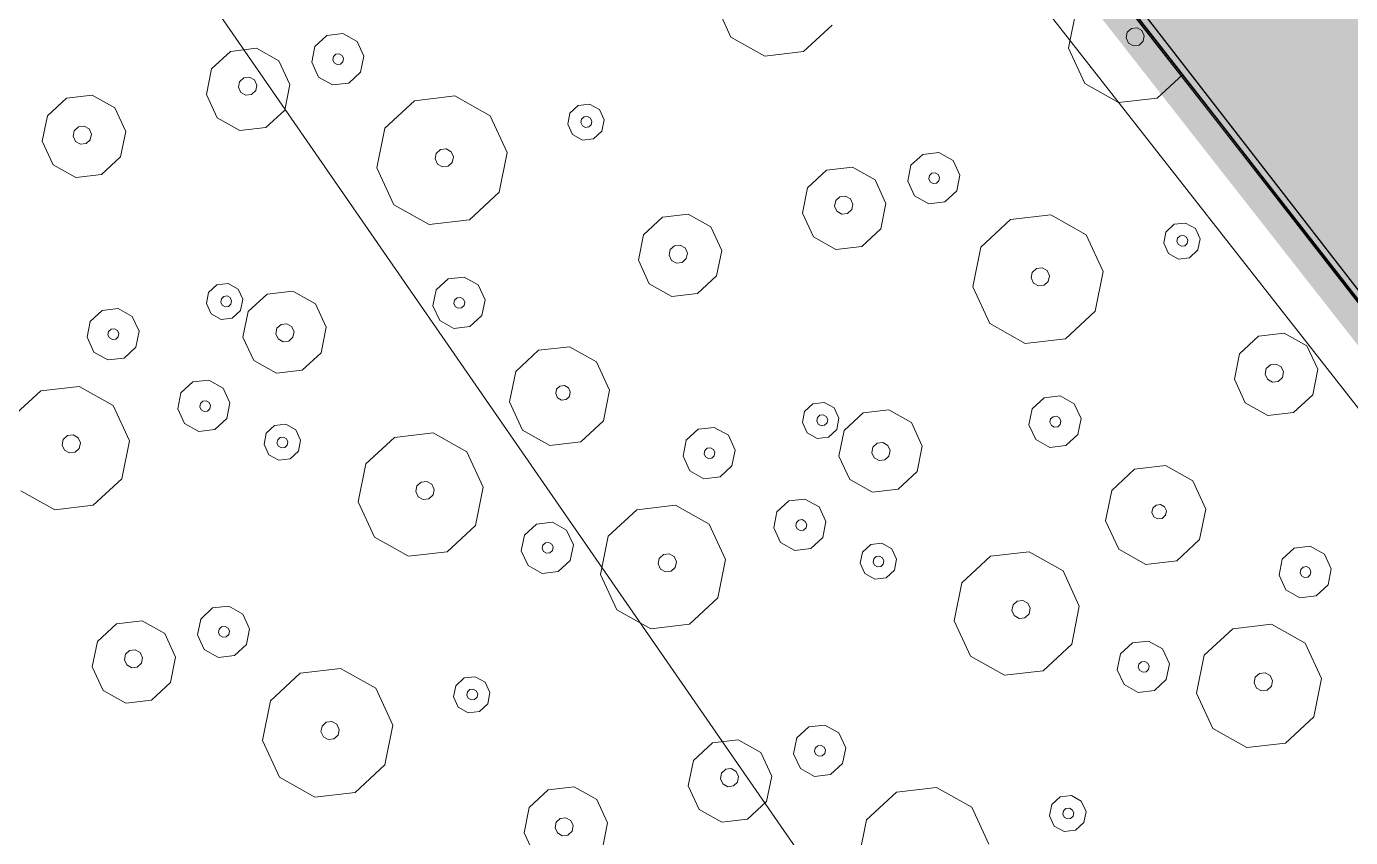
# Model space of a CAD drawing. Header units: metres. Extents: x -2858 to 512, y -1995 to 1252.
# Drawn here: x -567.41 to -563.371, y 413.151 to 415.624 of the extents above; entities that cross this region are included whole.
import ezdxf
from ezdxf.lldxf.tags import DXFTag

# ---------------------------------------------------------------- set-up
doc = ezdxf.new("R2010")
doc.units = ezdxf.units.M
for name, color, linetype in [('Calque commun', 7, 'Continuous'), ('Calque11', 7, 'Continuous'), ('Calque17', 7, 'Continuous')]:
    doc.layers.add(name, color=color, linetype=linetype)
tags = doc.linetypes.add('DASHDOT2', pattern=[0.5, 0.25, -0.125, 0, -0.125]).pattern_tags.tags
tags[10:11] = [DXFTag(74, 4), DXFTag(75, 0), DXFTag(340, '0'), DXFTag(46, 1.0), DXFTag(50, 0.0), DXFTag(44, 0.0), DXFTag(45, 0.0)]
tags[8:9] = [DXFTag(74, 4), DXFTag(75, 0), DXFTag(340, '0'), DXFTag(46, 1.0), DXFTag(50, 0.0), DXFTag(44, 0.0), DXFTag(45, 0.0)]
tags[6:7] = [DXFTag(74, 4), DXFTag(75, 0), DXFTag(340, '0'), DXFTag(46, 1.0), DXFTag(50, 0.0), DXFTag(44, 0.0), DXFTag(45, 0.0)]
tags[4:5] = [DXFTag(74, 4), DXFTag(75, 0), DXFTag(340, '0'), DXFTag(46, 1.0), DXFTag(50, 0.0), DXFTag(44, 0.0), DXFTag(45, 0.0)]
tags = doc.linetypes.add('HIDDENX2', pattern=[0.75, 0.5, -0.25]).pattern_tags.tags
tags[6:7] = [DXFTag(74, 4), DXFTag(75, 0), DXFTag(340, '0'), DXFTag(46, 1.0), DXFTag(50, 0.0), DXFTag(44, 0.0), DXFTag(45, 0.0)]
tags[4:5] = [DXFTag(74, 4), DXFTag(75, 0), DXFTag(340, '0'), DXFTag(46, 1.0), DXFTag(50, 0.0), DXFTag(44, 0.0), DXFTag(45, 0.0)]

# ---------------------------------------------------------------- blocks, each defined once
blk = doc.blocks.new('geometrebondepartleger')
at = {"layer": 'Calque commun', "color": 10, "linetype": 'DASHDOT2', "lineweight": 18, "flags": 128}
blk.add_lwpolyline([(45.2867, 98.0868), (42.9361, 93.8756), (22.4919, 69.3549), (46.896, 54.8213), (60.0219, 76.4824), (130.1549, 64.2531), (145.3143, 148.376), (109.3485, 154.881), (91.263, 130.1164), (87.3779, 124.8321), (86.3313, 123.2789), (83.8109, 118.8118), (74.9183, 102.5858), (72.6157, 98.3586), (63.0649, 85.9136), (45.1583, 97.9611)], close=True, dxfattribs=at)
at = {"layer": 'Calque11', "color": 7, "linetype": 'Continuous', "lineweight": 9}
blk.add_polyline3d([(125.0277, 35.9078, 79), (133.3383, 81.851, 79), (145.3136, 148.3761, 79)], dxfattribs=at)
at = {"layer": 'Calque17', "color": 1, "linetype": 'Continuous', "lineweight": 9}
for points in [[(125.174, 36.6886, 79), (126.5286, 44.1348, 79), (125.0378, 35.9435, 79), (126.4161, 43.4883, 79), (128.681, 56.0642, 79), (129.9759, 63.1341, 79), (132.1933, 75.6042, 79), (133.3383, 81.851, 79), (135.2222, 92.3412, 79), (136.4776, 99.3268, 79), (138.1727, 108.7115, 79), (140.4846, 121.4626, 79), (141.0933, 124.9318, 79)], [(125.3707, 36.6528, 79), (126.7254, 44.0992, 79), (125.2346, 35.9078, 79), (126.6129, 43.4526, 79), (128.8778, 56.0285, 79), (130.1727, 63.0986, 79), (132.3901, 75.5687, 79), (133.5351, 81.8153, 79), (135.4191, 92.3058, 79), (136.6745, 99.2914, 79), (138.3695, 108.676, 79), (140.6815, 121.4274, 79), (141.2903, 124.8972, 79)]]:
    blk.add_polyline3d(points, dxfattribs=at)
blk = doc.blocks.new('pattern')
at = {"layer": 'Calque commun', "color": 54, "linetype": 'Continuous', "lineweight": 9}
for p, q in [((62.1365, 60.7127), (62.2387, 60.773)), ((62.2387, 60.773), (62.3568, 60.7617)), ((62.3568, 60.7617), (62.4457, 60.6832)), ((62.0893, 60.6038), (62.1365, 60.7127)), ((62.4457, 60.6832), (62.4715, 60.5674)), ((62.1151, 60.488), (62.0893, 60.6038)), ((62.2346, 60.5896), (62.2414, 60.6055)), ((62.2383, 60.5727), (62.2346, 60.5896)), ((62.2414, 60.6055), (62.2563, 60.6143)), ((62.2563, 60.6143), (62.2736, 60.6126)), ((62.2736, 60.6126), (62.2865, 60.6012)), ((62.2903, 60.5843), (62.2834, 60.5684)), ((62.2865, 60.6012), (62.2903, 60.5843)), ((62.2513, 60.5612), (62.2383, 60.5727)), ((62.2685, 60.5596), (62.2513, 60.5612)), ((62.2834, 60.5684), (62.2685, 60.5596)), ((62.4715, 60.5674), (62.4243, 60.4585)), ((61.8483, 60.4663), (61.868, 60.5116)), ((61.868, 60.5116), (61.9106, 60.5368)), ((61.9106, 60.5368), (61.9598, 60.5321)), ((61.9598, 60.5321), (61.9969, 60.4993)), ((61.9969, 60.4993), (62.0076, 60.4511)), ((61.8591, 60.418), (61.8483, 60.4663)), ((61.9105, 60.4611), (61.9147, 60.4707)), ((61.9128, 60.451), (61.9105, 60.4611)), ((61.9147, 60.4707), (61.9236, 60.4759)), ((61.9236, 60.4759), (61.9339, 60.475)), ((61.9339, 60.475), (61.9417, 60.4681)), ((61.944, 60.4579), (61.9399, 60.4484)), ((61.9417, 60.4681), (61.944, 60.4579)), ((62.204, 60.4094), (62.1151, 60.488)), ((62.4243, 60.4585), (62.3221, 60.3982)), ((62.9177, 60.4477), (62.9475, 60.4653)), ((62.9475, 60.4653), (62.982, 60.462)), ((62.982, 60.462), (63.0079, 60.4391)), ((61.8962, 60.3853), (61.8591, 60.418)), ((61.9206, 60.4441), (61.9128, 60.451)), ((61.9309, 60.4431), (61.9206, 60.4441)), ((61.9399, 60.4484), (61.9309, 60.4431)), ((62.0076, 60.4511), (61.988, 60.4057)), ((62.9039, 60.416), (62.9177, 60.4477)), ((62.9417, 60.4131), (62.9458, 60.4226)), ((62.9458, 60.4226), (62.9548, 60.4279)), ((62.9548, 60.4279), (62.9651, 60.4269)), ((62.9651, 60.4269), (62.9729, 60.4201)), ((62.9729, 60.4201), (62.9752, 60.4099)), ((63.0079, 60.4391), (63.0154, 60.4053)), ((61.9454, 60.3806), (61.8962, 60.3853)), ((61.988, 60.4057), (61.9454, 60.3806)), ((62.3221, 60.3982), (62.204, 60.4094)), ((62.9115, 60.3822), (62.9039, 60.416)), ((62.9374, 60.3593), (62.9115, 60.3822)), ((62.944, 60.403), (62.9417, 60.4131)), ((62.9518, 60.3961), (62.944, 60.403)), ((62.9621, 60.3951), (62.9518, 60.3961)), ((62.971, 60.4004), (62.9621, 60.3951)), ((62.9752, 60.4099), (62.971, 60.4004)), ((63.0154, 60.4053), (63.0017, 60.3736)), ((62.3927, 60.2913), (62.4123, 60.3367)), ((62.4123, 60.3367), (62.4549, 60.3618)), ((62.4549, 60.3618), (62.5041, 60.3571)), ((62.5041, 60.3571), (62.5412, 60.3244)), ((62.9719, 60.356), (62.9374, 60.3593)), ((63.0017, 60.3736), (62.9719, 60.356)), ((62.4549, 60.2862), (62.459, 60.2957)), ((62.459, 60.2957), (62.4679, 60.301)), ((62.4679, 60.301), (62.4783, 60.3)), ((62.4783, 60.3), (62.486, 60.2931)), ((62.5412, 60.3244), (62.5519, 60.2761)), ((62.4034, 60.243), (62.3927, 60.2913)), ((62.4571, 60.276), (62.4549, 60.2862)), ((62.4649, 60.2692), (62.4571, 60.276)), ((62.4752, 60.2682), (62.4649, 60.2692)), ((62.4842, 60.2735), (62.4752, 60.2682)), ((62.4883, 60.283), (62.4842, 60.2735)), ((62.486, 60.2931), (62.4883, 60.283)), ((62.5519, 60.2761), (62.5323, 60.2308)), ((63.1402, 60.18), (63.1894, 60.2934)), ((62.4405, 60.2103), (62.4034, 60.243)), ((62.5323, 60.2308), (62.4897, 60.2056)), ((62.4897, 60.2056), (62.4405, 60.2103)), ((63.1671, 60.0593), (63.1402, 60.18)), ((61.9874, 60.1047), (62.0691, 60.1529)), ((62.0691, 60.1529), (62.1636, 60.1439)), ((62.1636, 60.1439), (62.2348, 60.0811)), ((61.4418, 60.075), (61.5099, 60.1153)), ((61.5099, 60.1153), (61.5886, 60.1078)), ((61.5886, 60.1078), (61.6479, 60.0554)), ((61.9496, 60.0176), (61.9874, 60.1047)), ((61.4103, 60.0025), (61.4418, 60.075)), ((61.6479, 60.0554), (61.6651, 59.9782)), ((62.2348, 60.0811), (62.2554, 59.9884)), ((62.4649, 60.0147), (62.5671, 60.0751)), ((62.5671, 60.0751), (62.6852, 60.0638)), ((62.6852, 60.0638), (62.7742, 59.9853)), ((63.2598, 59.9775), (63.1671, 60.0593)), ((61.9703, 59.9249), (61.9496, 60.0176)), ((62.0659, 60.0062), (62.0714, 60.0189)), ((62.0714, 60.0189), (62.0833, 60.0259)), ((62.0833, 60.0259), (62.0971, 60.0246)), ((62.0971, 60.0246), (62.1074, 60.0155)), ((62.1074, 60.0155), (62.1105, 60.002)), ((62.4177, 59.9059), (62.4649, 60.0147)), ((63.4893, 60.0286), (63.3828, 59.9658)), ((61.4275, 59.9252), (61.4103, 60.0025)), ((61.5107, 59.9866), (61.5176, 60.0025)), ((61.5145, 59.9697), (61.5107, 59.9866)), ((61.5176, 60.0025), (61.5325, 60.0113)), ((61.5325, 60.0113), (61.5497, 60.0096)), ((61.5497, 60.0096), (61.5627, 59.9982)), ((61.5665, 59.9813), (61.5596, 59.9654)), ((61.5627, 59.9982), (61.5665, 59.9813)), ((61.6651, 59.9782), (61.6337, 59.9056)), ((62.0689, 59.9927), (62.0659, 60.0062)), ((62.0792, 59.9835), (62.0689, 59.9927)), ((62.093, 59.9822), (62.0792, 59.9835)), ((62.1049, 59.9893), (62.093, 59.9822)), ((62.1105, 60.002), (62.1049, 59.9893)), ((62.2554, 59.9884), (62.2177, 59.9013)), ((62.7742, 59.9853), (62.8, 59.8694)), ((63.3828, 59.9658), (63.2598, 59.9775)), ((61.5274, 59.9583), (61.5145, 59.9697)), ((61.5447, 59.9566), (61.5274, 59.9583)), ((61.5596, 59.9654), (61.5447, 59.9566)), ((61.4868, 59.8729), (61.4275, 59.9252)), ((61.6337, 59.9056), (61.5655, 59.8654)), ((62.0414, 59.8621), (61.9703, 59.9249)), ((62.2177, 59.9013), (62.1359, 59.8531)), ((62.4435, 59.79), (62.4177, 59.9059)), ((62.563, 59.8917), (62.5699, 59.9075)), ((62.5668, 59.8748), (62.563, 59.8917)), ((62.5699, 59.9075), (62.5848, 59.9163)), ((62.5848, 59.9163), (62.602, 59.9147)), ((62.602, 59.9147), (62.615, 59.9032)), ((62.615, 59.9032), (62.6188, 59.8863)), ((61.5655, 59.8654), (61.4868, 59.8729)), ((62.1359, 59.8531), (62.0414, 59.8621)), ((62.5797, 59.8633), (62.5668, 59.8748)), ((62.597, 59.8617), (62.5797, 59.8633)), ((62.6119, 59.8705), (62.597, 59.8617)), ((62.6188, 59.8863), (62.6119, 59.8705)), ((62.8, 59.8694), (62.7528, 59.7606)), ((62.5325, 59.7115), (62.4435, 59.79)), ((63.2421, 59.7265), (63.2618, 59.7718)), ((63.2618, 59.7718), (63.3044, 59.797)), ((63.3044, 59.797), (63.3536, 59.7923)), ((63.3536, 59.7923), (63.3907, 59.7595)), ((62.7528, 59.7606), (62.6506, 59.7002)), ((63.3043, 59.7213), (63.3085, 59.7309)), ((63.3085, 59.7309), (63.3174, 59.7361)), ((63.3174, 59.7361), (63.3277, 59.7351)), ((63.3277, 59.7351), (63.3355, 59.7283)), ((63.3907, 59.7595), (63.4014, 59.7113)), ((62.6506, 59.7002), (62.5325, 59.7115)), ((63.2529, 59.6782), (63.2421, 59.7265)), ((63.3066, 59.7112), (63.3043, 59.7213)), ((63.3144, 59.7043), (63.3066, 59.7112)), ((63.3247, 59.7033), (63.3144, 59.7043)), ((63.3336, 59.7086), (63.3247, 59.7033)), ((63.3378, 59.7181), (63.3336, 59.7086)), ((63.3355, 59.7283), (63.3378, 59.7181)), ((63.4014, 59.7113), (63.3817, 59.6659)), ((63.4769, 59.6614), (63.545, 59.7017)), ((63.545, 59.7017), (63.6237, 59.6942)), ((63.6237, 59.6942), (63.683, 59.6418)), ((62.0353, 59.6374), (62.0779, 59.6625)), ((62.0779, 59.6625), (62.1271, 59.6578)), ((62.1271, 59.6578), (62.1641, 59.6251)), ((63.2899, 59.6455), (63.2529, 59.6782)), ((63.3817, 59.6659), (63.3392, 59.6408)), ((63.4454, 59.5889), (63.4769, 59.6614)), ((62.0156, 59.592), (62.0353, 59.6374)), ((62.1641, 59.6251), (62.1749, 59.5768)), ((63.3392, 59.6408), (63.2899, 59.6455)), ((63.683, 59.6418), (63.7002, 59.5646)), ((62.0264, 59.5437), (62.0156, 59.592)), ((62.0778, 59.5869), (62.0819, 59.5964)), ((62.0801, 59.5767), (62.0778, 59.5869)), ((62.0878, 59.5699), (62.0801, 59.5767)), ((62.0819, 59.5964), (62.0909, 59.6017)), ((62.0982, 59.5689), (62.0878, 59.5699)), ((62.0909, 59.6017), (62.1012, 59.6007)), ((62.1071, 59.5742), (62.0982, 59.5689)), ((62.1012, 59.6007), (62.109, 59.5938)), ((62.1112, 59.5837), (62.1071, 59.5742)), ((62.109, 59.5938), (62.1112, 59.5837)), ((62.1749, 59.5768), (62.1552, 59.5315)), ((63.4626, 59.5117), (63.4454, 59.5889)), ((63.5384, 59.5715), (63.5453, 59.5874)), ((63.5421, 59.5546), (63.5384, 59.5715)), ((63.5453, 59.5874), (63.5602, 59.5962)), ((63.5602, 59.5962), (63.5774, 59.5945)), ((63.5774, 59.5945), (63.5904, 59.5831)), ((63.5904, 59.5831), (63.5941, 59.5662)), ((61.3708, 59.5108), (61.3845, 59.5425)), ((61.3845, 59.5425), (61.4143, 59.5601)), ((61.4143, 59.5601), (61.4488, 59.5568)), ((61.4488, 59.5568), (61.4747, 59.5339)), ((61.4747, 59.5339), (61.4823, 59.5001)), ((62.0634, 59.511), (62.0264, 59.5437)), ((62.1552, 59.5315), (62.1126, 59.5063)), ((63.5551, 59.5432), (63.5421, 59.5546)), ((63.5723, 59.5415), (63.5551, 59.5432)), ((63.5872, 59.5503), (63.5723, 59.5415)), ((63.5941, 59.5662), (63.5872, 59.5503)), ((63.7002, 59.5646), (63.6688, 59.492)), ((61.3783, 59.477), (61.3708, 59.5108)), ((61.4085, 59.5079), (61.4127, 59.5174)), ((61.4108, 59.4978), (61.4085, 59.5079)), ((61.4186, 59.4909), (61.4108, 59.4978)), ((61.4127, 59.5174), (61.4216, 59.5227)), ((61.4289, 59.4899), (61.4186, 59.4909)), ((61.4216, 59.5227), (61.4319, 59.5217)), ((61.4379, 59.4952), (61.4289, 59.4899)), ((61.4319, 59.5217), (61.4397, 59.5149)), ((61.442, 59.5047), (61.4379, 59.4952)), ((61.4397, 59.5149), (61.442, 59.5047)), ((61.4823, 59.5001), (61.4685, 59.4684)), ((62.1126, 59.5063), (62.0634, 59.511)), ((62.7158, 59.472), (62.7296, 59.5038)), ((62.7296, 59.5038), (62.7594, 59.5214)), ((62.7594, 59.5214), (62.7938, 59.5181)), ((62.7938, 59.5181), (62.8198, 59.4952)), ((62.8198, 59.4952), (62.8273, 59.4614)), ((63.5219, 59.4593), (63.4626, 59.5117)), ((63.6688, 59.492), (63.6006, 59.4518)), ((61.4042, 59.4541), (61.3783, 59.477)), ((61.4387, 59.4508), (61.4042, 59.4541)), ((61.4685, 59.4684), (61.4387, 59.4508)), ((61.6562, 59.3882), (61.7627, 59.451)), ((61.7627, 59.451), (61.8857, 59.4393)), ((62.7233, 59.4383), (62.7158, 59.472)), ((62.7553, 59.4693), (62.7594, 59.4788)), ((62.7575, 59.4592), (62.7553, 59.4693)), ((62.7653, 59.4523), (62.7575, 59.4592)), ((62.7594, 59.4788), (62.7683, 59.4841)), ((62.7756, 59.4513), (62.7653, 59.4523)), ((62.7683, 59.4841), (62.7787, 59.4831)), ((62.7846, 59.4566), (62.7756, 59.4513)), ((62.7787, 59.4831), (62.7865, 59.4762)), ((62.7887, 59.4661), (62.7846, 59.4566)), ((62.7865, 59.4762), (62.7887, 59.4661)), ((62.8273, 59.4614), (62.8135, 59.4297)), ((63.6006, 59.4518), (63.5219, 59.4593)), ((61.8857, 59.4393), (61.9784, 59.3575)), ((62.7493, 59.4154), (62.7233, 59.4383)), ((62.7837, 59.4121), (62.7493, 59.4154)), ((62.8135, 59.4297), (62.7837, 59.4121)), ((63.9174, 59.3839), (63.9856, 59.4241)), ((61.6071, 59.2748), (61.6562, 59.3882)), ((62.4209, 59.3327), (62.489, 59.373)), ((62.489, 59.373), (62.5677, 59.3655)), ((63.886, 59.3113), (63.9174, 59.3839)), ((61.9784, 59.3575), (62.0053, 59.2368)), ((62.3894, 59.2602), (62.4209, 59.3327)), ((62.5677, 59.3655), (62.627, 59.3131)), ((62.627, 59.3131), (62.6442, 59.2359)), ((62.7886, 59.2671), (62.8312, 59.2922)), ((62.8312, 59.2922), (62.8804, 59.2876)), ((62.8804, 59.2876), (62.9174, 59.2548)), ((63.9032, 59.2341), (63.886, 59.3113)), ((63.9864, 59.2955), (63.9933, 59.3113)), ((63.9902, 59.2786), (63.9864, 59.2955)), ((63.9933, 59.3113), (64.0082, 59.3201)), ((64.0082, 59.3201), (64.0254, 59.3185)), ((64.0254, 59.3185), (64.0384, 59.307)), ((64.0421, 59.2901), (64.0352, 59.2743)), ((64.0384, 59.307), (64.0421, 59.2901)), ((64.1408, 59.287), (64.1093, 59.2144)), ((61.6339, 59.1541), (61.6071, 59.2748)), ((61.7683, 59.259), (61.7752, 59.2749)), ((61.772, 59.2421), (61.7683, 59.259)), ((61.7752, 59.2749), (61.7901, 59.2837)), ((61.7901, 59.2837), (61.8073, 59.2821)), ((61.8073, 59.2821), (61.8203, 59.2706)), ((61.824, 59.2537), (61.8171, 59.2379)), ((61.8203, 59.2706), (61.824, 59.2537)), ((62.4066, 59.1829), (62.3894, 59.2602)), ((62.4896, 59.2525), (62.4965, 59.2684)), ((62.4934, 59.2356), (62.4896, 59.2525)), ((62.4965, 59.2684), (62.5114, 59.2772)), ((62.5114, 59.2772), (62.5286, 59.2755)), ((62.5286, 59.2755), (62.5416, 59.2641)), ((62.5454, 59.2472), (62.5385, 59.2313)), ((62.5416, 59.2641), (62.5454, 59.2472)), ((62.7689, 59.2217), (62.7886, 59.2671)), ((62.9174, 59.2548), (62.9282, 59.2066)), ((64.0031, 59.2671), (63.9902, 59.2786)), ((64.0203, 59.2655), (64.0031, 59.2671)), ((64.0352, 59.2743), (64.0203, 59.2655)), ((61.785, 59.2307), (61.772, 59.2421)), ((61.8022, 59.2291), (61.785, 59.2307)), ((61.8171, 59.2379), (61.8022, 59.2291)), ((62.0053, 59.2368), (61.9561, 59.1234)), ((62.5064, 59.2241), (62.4934, 59.2356)), ((62.5236, 59.2225), (62.5064, 59.2241)), ((62.5385, 59.2313), (62.5236, 59.2225)), ((62.6442, 59.2359), (62.6128, 59.1633)), ((62.7797, 59.1735), (62.7689, 59.2217)), ((62.8298, 59.2196), (62.834, 59.2291)), ((62.8321, 59.2094), (62.8298, 59.2196)), ((62.8399, 59.2025), (62.8321, 59.2094)), ((62.834, 59.2291), (62.8429, 59.2344)), ((62.8429, 59.2344), (62.8532, 59.2334)), ((62.8591, 59.2068), (62.8502, 59.2016)), ((62.8532, 59.2334), (62.861, 59.2265)), ((62.8633, 59.2164), (62.8591, 59.2068)), ((62.861, 59.2265), (62.8633, 59.2164)), ((62.9282, 59.2066), (62.9085, 59.1612)), ((63.9625, 59.1817), (63.9032, 59.2341)), ((64.1093, 59.2144), (64.0412, 59.1742)), ((61.0466, 59.1687), (61.1521, 59.1586)), ((62.4659, 59.1306), (62.4066, 59.1829)), ((62.8167, 59.1408), (62.7797, 59.1735)), ((62.8502, 59.2016), (62.8399, 59.2025)), ((63.079, 59.1163), (63.1812, 59.1766)), ((63.1812, 59.1766), (63.2993, 59.1654)), ((63.2993, 59.1654), (63.3882, 59.0869)), ((64.0412, 59.1742), (63.9625, 59.1817)), ((61.1521, 59.1586), (61.241, 59.0801)), ((61.7266, 59.0723), (61.6339, 59.1541)), ((62.5446, 59.1231), (62.4659, 59.1306)), ((62.6128, 59.1633), (62.5446, 59.1231)), ((62.866, 59.1361), (62.8167, 59.1408)), ((62.9085, 59.1612), (62.866, 59.1361)), ((61.9561, 59.1234), (61.8496, 59.0606)), ((62.5134, 59.0545), (62.5272, 59.0863)), ((62.5272, 59.0863), (62.557, 59.1039)), ((62.557, 59.1039), (62.5914, 59.1006)), ((62.5914, 59.1006), (62.6174, 59.0777)), ((63.0318, 59.0074), (63.079, 59.1163)), ((63.3882, 59.0869), (63.414, 58.971)), ((61.241, 59.0801), (61.2668, 58.9642)), ((61.8496, 59.0606), (61.7266, 59.0723)), ((62.5209, 59.0207), (62.5134, 59.0545)), ((62.5491, 59.0541), (62.5532, 59.0637)), ((62.5513, 59.044), (62.5491, 59.0541)), ((62.5591, 59.0371), (62.5513, 59.044)), ((62.5532, 59.0637), (62.5621, 59.0689)), ((62.5621, 59.0689), (62.5725, 59.068)), ((62.5725, 59.068), (62.5803, 59.0611)), ((62.5825, 59.051), (62.5784, 59.0414)), ((62.5803, 59.0611), (62.5825, 59.051)), ((62.6249, 59.0439), (62.6111, 59.0121)), ((62.6174, 59.0777), (62.6249, 59.0439)), ((61.0367, 59.0023), (61.0516, 59.0111)), ((61.0516, 59.0111), (61.0688, 59.0095)), ((61.0688, 59.0095), (61.0818, 58.998)), ((62.5469, 58.9978), (62.5209, 59.0207)), ((62.5694, 59.0362), (62.5591, 59.0371)), ((62.5784, 59.0414), (62.5694, 59.0362)), ((62.6111, 59.0121), (62.5813, 58.9945)), ((63.0576, 58.8916), (63.0318, 59.0074)), ((63.177, 58.9932), (63.1839, 59.0091)), ((63.1839, 59.0091), (63.1988, 59.0179)), ((63.1988, 59.0179), (63.2161, 59.0163)), ((63.2161, 59.0163), (63.229, 59.0048)), ((63.229, 59.0048), (63.2328, 58.9879)), ((61.0298, 58.9865), (61.0367, 59.0023)), ((61.0336, 58.9696), (61.0298, 58.9865)), ((61.0466, 58.9581), (61.0336, 58.9696)), ((61.0787, 58.9653), (61.0638, 58.9565)), ((61.0856, 58.9811), (61.0787, 58.9653)), ((61.0818, 58.998), (61.0856, 58.9811)), ((61.2668, 58.9642), (61.2196, 58.8554)), ((62.5813, 58.9945), (62.5469, 58.9978)), ((63.1808, 58.9763), (63.177, 58.9932)), ((63.1938, 58.9649), (63.1808, 58.9763)), ((63.211, 58.9632), (63.1938, 58.9649)), ((63.2259, 58.972), (63.211, 58.9632)), ((63.2328, 58.9879), (63.2259, 58.972)), ((63.414, 58.971), (63.3668, 58.8622)), ((61.0638, 58.9565), (61.0466, 58.9581)), ((62.8105, 58.9153), (62.8531, 58.9404)), ((62.8531, 58.9404), (62.9023, 58.9357)), ((62.9023, 58.9357), (62.9394, 58.903)), ((61.7286, 58.8666), (61.7712, 58.8918)), ((61.7712, 58.8918), (61.8204, 58.8871)), ((61.8204, 58.8871), (61.8575, 58.8543)), ((62.7908, 58.8699), (62.8105, 58.9153)), ((62.9394, 58.903), (62.9501, 58.8547)), ((63.1465, 58.8131), (63.0576, 58.8916)), ((61.2196, 58.8554), (61.1174, 58.7951)), ((61.709, 58.8213), (61.7286, 58.8666)), ((61.8575, 58.8543), (61.8682, 58.8061)), ((62.8016, 58.8216), (62.7908, 58.8699)), ((62.853, 58.8648), (62.8572, 58.8743)), ((62.8553, 58.8546), (62.853, 58.8648)), ((62.8631, 58.8478), (62.8553, 58.8546)), ((62.8572, 58.8743), (62.8661, 58.8796)), ((62.8734, 58.8468), (62.8631, 58.8478)), ((62.8661, 58.8796), (62.8764, 58.8786)), ((62.8824, 58.8521), (62.8734, 58.8468)), ((62.8764, 58.8786), (62.8842, 58.8717)), ((62.8865, 58.8616), (62.8824, 58.8521)), ((62.8842, 58.8717), (62.8865, 58.8616)), ((62.9501, 58.8547), (62.9305, 58.8094)), ((63.3668, 58.8622), (63.2646, 58.8018)), ((63.8464, 58.8196), (63.8602, 58.8514)), ((63.8602, 58.8514), (63.89, 58.869)), ((63.89, 58.869), (63.9245, 58.8657)), ((63.9245, 58.8657), (63.9504, 58.8428)), ((63.9504, 58.8428), (63.9579, 58.809)), ((61.7197, 58.773), (61.709, 58.8213)), ((61.7712, 58.8161), (61.7753, 58.8257)), ((61.7734, 58.806), (61.7712, 58.8161)), ((61.7812, 58.7991), (61.7734, 58.806)), ((61.7753, 58.8257), (61.7842, 58.8309)), ((61.7842, 58.8309), (61.7946, 58.8299)), ((61.8005, 58.8034), (61.7915, 58.7981)), ((61.7946, 58.8299), (61.8023, 58.8231)), ((61.8046, 58.8129), (61.8005, 58.8034)), ((61.8023, 58.8231), (61.8046, 58.8129)), ((61.8682, 58.8061), (61.8486, 58.7607)), ((62.8387, 58.7889), (62.8016, 58.8216)), ((62.9305, 58.8094), (62.8879, 58.7842)), ((63.2646, 58.8018), (63.1465, 58.8131)), ((63.854, 58.7858), (63.8464, 58.8196)), ((63.8842, 58.8168), (63.8883, 58.8263)), ((63.8865, 58.8066), (63.8842, 58.8168)), ((63.8943, 58.7998), (63.8865, 58.8066)), ((63.8883, 58.8263), (63.8973, 58.8316)), ((63.8973, 58.8316), (63.9076, 58.8306)), ((63.9135, 58.804), (63.9046, 58.7988)), ((63.9076, 58.8306), (63.9154, 58.8237)), ((63.9177, 58.8136), (63.9135, 58.804)), ((63.9154, 58.8237), (63.9177, 58.8136)), ((63.9579, 58.809), (63.9442, 58.7772)), ((61.7568, 58.7403), (61.7197, 58.773)), ((61.7915, 58.7981), (61.7812, 58.7991)), ((61.8486, 58.7607), (61.806, 58.7356)), ((61.9437, 58.7563), (62.0118, 58.7965)), ((62.0118, 58.7965), (62.0906, 58.789)), ((62.0906, 58.789), (62.1499, 58.7366)), ((62.8879, 58.7842), (62.8387, 58.7889)), ((63.3548, 58.7403), (63.3974, 58.7654)), ((63.3974, 58.7654), (63.4466, 58.7607)), ((63.4466, 58.7607), (63.4837, 58.728)), ((63.8799, 58.7629), (63.854, 58.7858)), ((63.9144, 58.7596), (63.8799, 58.7629)), ((63.9046, 58.7988), (63.8943, 58.7998)), ((63.9442, 58.7772), (63.9144, 58.7596)), ((61.806, 58.7356), (61.7568, 58.7403)), ((61.9122, 58.6837), (61.9437, 58.7563)), ((62.1499, 58.7366), (62.1671, 58.6594)), ((63.3352, 58.6949), (63.3548, 58.7403)), ((63.4837, 58.728), (63.4944, 58.6798)), ((64.1319, 58.697), (64.2383, 58.7599)), ((64.2383, 58.7599), (64.3614, 58.7481)), ((64.3614, 58.7481), (64.4541, 58.6663)), ((61.9294, 58.6065), (61.9122, 58.6837)), ((62.0052, 58.6663), (62.0121, 58.6822)), ((62.0121, 58.6822), (62.027, 58.691)), ((62.027, 58.691), (62.0442, 58.6893)), ((62.0442, 58.6893), (62.0572, 58.6779)), ((63.3459, 58.6467), (63.3352, 58.6949)), ((63.3974, 58.6898), (63.4015, 58.6993)), ((63.3996, 58.6797), (63.3974, 58.6898)), ((63.4074, 58.6728), (63.3996, 58.6797)), ((63.4015, 58.6993), (63.4104, 58.7046)), ((63.4104, 58.7046), (63.4208, 58.7036)), ((63.4208, 58.7036), (63.4285, 58.6968)), ((63.4308, 58.6866), (63.4267, 58.6771)), ((63.4285, 58.6968), (63.4308, 58.6866)), ((63.4944, 58.6798), (63.4748, 58.6344)), ((64.0827, 58.5836), (64.1319, 58.697)), ((62.009, 58.6494), (62.0052, 58.6663)), ((62.0219, 58.638), (62.009, 58.6494)), ((62.0541, 58.6451), (62.0392, 58.6363)), ((62.061, 58.661), (62.0541, 58.6451)), ((62.0572, 58.6779), (62.061, 58.661)), ((62.1671, 58.6594), (62.1356, 58.5868)), ((63.383, 58.6139), (63.3459, 58.6467)), ((63.4177, 58.6718), (63.4074, 58.6728)), ((63.4267, 58.6771), (63.4177, 58.6718)), ((64.4541, 58.6663), (64.4809, 58.5457)), ((61.9887, 58.5541), (61.9294, 58.6065)), ((62.0392, 58.6363), (62.0219, 58.638)), ((63.4322, 58.6093), (63.383, 58.6139)), ((63.4748, 58.6344), (63.4322, 58.6093)), ((62.1356, 58.5868), (62.0675, 58.5466)), ((64.1096, 58.463), (64.0827, 58.5836)), ((64.2439, 58.5679), (64.2508, 58.5838)), ((64.2477, 58.551), (64.2439, 58.5679)), ((64.2508, 58.5838), (64.2657, 58.5926)), ((64.2657, 58.5926), (64.283, 58.5909)), ((64.283, 58.5909), (64.2959, 58.5795)), ((64.2997, 58.5626), (64.2928, 58.5467)), ((64.2959, 58.5795), (64.2997, 58.5626)), ((62.0675, 58.5466), (61.9887, 58.5541)), ((62.3843, 58.4787), (62.4524, 58.5189)), ((62.4524, 58.5189), (62.5311, 58.5114)), ((62.9299, 58.5083), (63.0116, 58.5566)), ((63.0116, 58.5566), (63.1061, 58.5476)), ((63.1061, 58.5476), (63.1773, 58.4847)), ((64.2607, 58.5395), (64.2477, 58.551)), ((64.2779, 58.5379), (64.2607, 58.5395)), ((64.2928, 58.5467), (64.2779, 58.5379)), ((64.4809, 58.5457), (64.4318, 58.4323)), ((62.3528, 58.4061), (62.3843, 58.4787)), ((62.5311, 58.5114), (62.5904, 58.459)), ((62.8921, 58.4212), (62.9299, 58.5083)), ((63.1773, 58.4847), (63.1979, 58.3921)), ((63.4074, 58.4184), (63.5096, 58.4787)), ((63.5096, 58.4787), (63.6277, 58.4674)), ((62.5904, 58.459), (62.6076, 58.3818)), ((63.6277, 58.4674), (63.7167, 58.3889)), ((64.2023, 58.3811), (64.1096, 58.463)), ((62.37, 58.3289), (62.3528, 58.4061)), ((62.4532, 58.3903), (62.4601, 58.4061)), ((62.4601, 58.4061), (62.475, 58.4149)), ((62.475, 58.4149), (62.4922, 58.4133)), ((62.4922, 58.4133), (62.5052, 58.4018)), ((62.5052, 58.4018), (62.509, 58.3849)), ((62.9128, 58.3286), (62.8921, 58.4212)), ((63.0084, 58.4098), (63.0139, 58.4225)), ((63.0114, 58.3963), (63.0084, 58.4098)), ((63.0139, 58.4225), (63.0258, 58.4296)), ((63.0258, 58.4296), (63.0396, 58.4283)), ((63.0396, 58.4283), (63.0499, 58.4191)), ((63.053, 58.4056), (63.0474, 58.3929)), ((63.0499, 58.4191), (63.053, 58.4056)), ((63.3602, 58.3095), (63.4074, 58.4184)), ((64.4318, 58.4323), (64.3253, 58.3694)), ((62.457, 58.3734), (62.4532, 58.3903)), ((62.4699, 58.3619), (62.457, 58.3734)), ((62.4872, 58.3603), (62.4699, 58.3619)), ((62.5021, 58.3691), (62.4872, 58.3603)), ((62.509, 58.3849), (62.5021, 58.3691)), ((62.6076, 58.3818), (62.5762, 58.3092)), ((63.0217, 58.3872), (63.0114, 58.3963)), ((63.0355, 58.3859), (63.0217, 58.3872)), ((63.0474, 58.3929), (63.0355, 58.3859)), ((63.1979, 58.3921), (63.1602, 58.305)), ((63.7167, 58.3889), (63.7425, 58.2731)), ((64.3253, 58.3694), (64.2023, 58.3811)), ((62.4293, 58.2765), (62.37, 58.3289)), ((62.9839, 58.2657), (62.9128, 58.3286)), ((63.5124, 58.3112), (63.5273, 58.32)), ((63.5273, 58.32), (63.5445, 58.3183)), ((63.5445, 58.3183), (63.5575, 58.3069)), ((62.508, 58.269), (62.4293, 58.2765)), ((62.5762, 58.3092), (62.508, 58.269)), ((63.1602, 58.305), (63.0784, 58.2567)), ((63.386, 58.1937), (63.3602, 58.3095)), ((63.5055, 58.2953), (63.5124, 58.3112)), ((63.5093, 58.2784), (63.5055, 58.2953)), ((63.5222, 58.267), (63.5093, 58.2784)), ((63.5613, 58.29), (63.5544, 58.2741)), ((63.5575, 58.3069), (63.5613, 58.29)), ((61.648, 58.2715), (61.7661, 58.2602)), ((61.7661, 58.2602), (61.8551, 58.1817)), ((63.0784, 58.2567), (62.9839, 58.2657)), ((63.5395, 58.2653), (63.5222, 58.267)), ((63.5544, 58.2741), (63.5395, 58.2653)), ((63.7425, 58.2731), (63.6953, 58.1642)), ((64.2043, 58.1755), (64.2469, 58.2006)), ((64.2469, 58.2006), (64.2961, 58.1959)), ((64.2961, 58.1959), (64.3332, 58.1632)), ((61.8551, 58.1817), (61.8809, 58.0658)), ((63.475, 58.1151), (63.386, 58.1937)), ((63.6953, 58.1642), (63.5931, 58.1039)), ((64.1846, 58.1301), (64.2043, 58.1755)), ((64.3332, 58.1632), (64.3439, 58.1149)), ((63.5931, 58.1039), (63.475, 58.1151)), ((64.1954, 58.0818), (64.1846, 58.1301)), ((64.2468, 58.125), (64.251, 58.1345)), ((64.2491, 58.1148), (64.2468, 58.125)), ((64.2569, 58.108), (64.2491, 58.1148)), ((64.251, 58.1345), (64.2599, 58.1398)), ((64.2599, 58.1398), (64.2702, 58.1388)), ((64.2702, 58.1388), (64.278, 58.1319)), ((64.2803, 58.1218), (64.2761, 58.1123)), ((64.278, 58.1319), (64.2803, 58.1218)), ((64.3439, 58.1149), (64.3242, 58.0696)), ((64.2324, 58.0491), (64.1954, 58.0818)), ((64.2672, 58.107), (64.2569, 58.108)), ((64.2761, 58.1123), (64.2672, 58.107)), ((64.4194, 58.0651), (64.4875, 58.1053)), ((64.4875, 58.1053), (64.5662, 58.0978)), ((64.5662, 58.0978), (64.6255, 58.0454)), ((61.8809, 58.0658), (61.8337, 57.957)), ((62.9581, 57.9956), (62.9778, 58.041)), ((62.9778, 58.041), (63.0203, 58.0661)), ((63.0203, 58.0661), (63.0696, 58.0615)), ((63.0696, 58.0615), (63.1066, 58.0287)), ((64.2817, 58.0444), (64.2324, 58.0491)), ((64.3242, 58.0696), (64.2817, 58.0444)), ((64.3879, 57.9925), (64.4194, 58.0651)), ((64.6255, 58.0454), (64.6427, 57.9682)), ((62.9689, 57.9474), (62.9581, 57.9956)), ((63.0203, 57.9905), (63.0244, 58)), ((63.0244, 58), (63.0334, 58.0053)), ((63.0334, 58.0053), (63.0437, 58.0043)), ((63.0437, 58.0043), (63.0515, 57.9975)), ((63.0515, 57.9975), (63.0537, 57.9873)), ((63.1066, 58.0287), (63.1174, 57.9805)), ((64.4878, 57.991), (64.5027, 57.9998)), ((64.5027, 57.9998), (64.5199, 57.9982)), ((64.5199, 57.9982), (64.5329, 57.9867)), ((62.327, 57.9462), (62.3568, 57.9638)), ((62.3568, 57.9638), (62.3913, 57.9605)), ((62.3913, 57.9605), (62.4172, 57.9376)), ((63.0226, 57.9804), (63.0203, 57.9905)), ((63.0303, 57.9735), (63.0226, 57.9804)), ((63.0407, 57.9725), (63.0303, 57.9735)), ((63.0496, 57.9778), (63.0407, 57.9725)), ((63.0537, 57.9873), (63.0496, 57.9778)), ((63.1174, 57.9805), (63.0977, 57.9351)), ((64.4051, 57.9153), (64.3879, 57.9925)), ((64.4809, 57.9751), (64.4878, 57.991)), ((64.4846, 57.9583), (64.4809, 57.9751)), ((64.4976, 57.9468), (64.4846, 57.9583)), ((64.5297, 57.954), (64.5148, 57.9452)), ((64.5366, 57.9698), (64.5297, 57.954)), ((64.5329, 57.9867), (64.5366, 57.9698)), ((64.6427, 57.9682), (64.6113, 57.8956)), ((62.3133, 57.9144), (62.327, 57.9462)), ((62.3208, 57.8806), (62.3133, 57.9144)), ((62.351, 57.9116), (62.3552, 57.9211)), ((62.3552, 57.9211), (62.3641, 57.9264)), ((62.3641, 57.9264), (62.3744, 57.9254)), ((62.3744, 57.9254), (62.3822, 57.9185)), ((62.3822, 57.9185), (62.3845, 57.9084)), ((62.4172, 57.9376), (62.4248, 57.9038)), ((63.0059, 57.9147), (62.9689, 57.9474)), ((63.0551, 57.91), (63.0059, 57.9147)), ((63.0977, 57.9351), (63.0551, 57.91)), ((63.6721, 57.9074), (63.7019, 57.925)), ((63.7019, 57.925), (63.7363, 57.9217)), ((63.7363, 57.9217), (63.7623, 57.8988)), ((64.4644, 57.8629), (64.4051, 57.9153)), ((64.5148, 57.9452), (64.4976, 57.9468)), ((62.3467, 57.8577), (62.3208, 57.8806)), ((62.3533, 57.9014), (62.351, 57.9116)), ((62.3611, 57.8946), (62.3533, 57.9014)), ((62.3714, 57.8936), (62.3611, 57.8946)), ((62.3804, 57.8988), (62.3714, 57.8936)), ((62.3845, 57.9084), (62.3804, 57.8988)), ((62.411, 57.872), (62.3812, 57.8544)), ((62.4248, 57.9038), (62.411, 57.872)), ((63.6583, 57.8757), (63.6721, 57.9074)), ((63.6658, 57.8419), (63.6583, 57.8757)), ((63.6978, 57.8729), (63.7019, 57.8825)), ((63.7, 57.8628), (63.6978, 57.8729)), ((63.7019, 57.8825), (63.7108, 57.8877)), ((63.7108, 57.8877), (63.7212, 57.8867)), ((63.7212, 57.8867), (63.729, 57.8799)), ((63.729, 57.8799), (63.7312, 57.8697)), ((63.7623, 57.8988), (63.7698, 57.8651)), ((64.6113, 57.8956), (64.5431, 57.8554)), ((62.3812, 57.8544), (62.3467, 57.8577)), ((62.5987, 57.7918), (62.7052, 57.8547)), ((62.7052, 57.8547), (62.8282, 57.8429)), ((62.8282, 57.8429), (62.9209, 57.7611)), ((63.6918, 57.819), (63.6658, 57.8419)), ((63.7078, 57.8559), (63.7, 57.8628)), ((63.7181, 57.8549), (63.7078, 57.8559)), ((63.7271, 57.8602), (63.7181, 57.8549)), ((63.756, 57.8333), (63.7262, 57.8157)), ((63.7312, 57.8697), (63.7271, 57.8602)), ((63.7698, 57.8651), (63.756, 57.8333)), ((64.5431, 57.8554), (64.4644, 57.8629)), ((62.5496, 57.6784), (62.5987, 57.7918)), ((63.7262, 57.8157), (63.6918, 57.819)), ((62.9209, 57.7611), (62.9478, 57.6405)), ((63.3634, 57.7364), (63.4315, 57.7766)), ((63.4315, 57.7766), (63.5102, 57.7691)), ((63.5102, 57.7691), (63.5695, 57.7167)), ((63.3319, 57.6638), (63.3634, 57.7364)), ((63.5695, 57.7167), (63.5867, 57.6395)), ((62.5764, 57.5578), (62.5496, 57.6784)), ((62.7108, 57.6627), (62.7177, 57.6786)), ((62.7177, 57.6786), (62.7326, 57.6874)), ((62.7326, 57.6874), (62.7498, 57.6857)), ((62.7498, 57.6857), (62.7628, 57.6743)), ((62.7628, 57.6743), (62.7665, 57.6574)), ((63.4321, 57.6561), (63.439, 57.672)), ((63.439, 57.672), (63.4539, 57.6808)), ((63.4539, 57.6808), (63.4711, 57.6792)), ((63.4711, 57.6792), (63.4841, 57.6677)), ((63.7114, 57.6254), (63.7311, 57.6708)), ((63.7311, 57.6708), (63.7737, 57.6959)), ((63.7737, 57.6959), (63.8229, 57.6912)), ((63.8229, 57.6912), (63.8599, 57.6585)), ((62.7145, 57.6458), (62.7108, 57.6627)), ((62.7275, 57.6343), (62.7145, 57.6458)), ((62.7447, 57.6327), (62.7275, 57.6343)), ((62.7596, 57.6415), (62.7447, 57.6327)), ((62.7665, 57.6574), (62.7596, 57.6415)), ((62.9478, 57.6405), (62.8986, 57.5271)), ((63.3491, 57.5866), (63.3319, 57.6638)), ((63.4359, 57.6392), (63.4321, 57.6561)), ((63.4489, 57.6278), (63.4359, 57.6392)), ((63.481, 57.6349), (63.4661, 57.6261)), ((63.4879, 57.6508), (63.481, 57.6349)), ((63.4841, 57.6677), (63.4879, 57.6508)), ((63.5867, 57.6395), (63.5553, 57.5669)), ((63.7723, 57.6232), (63.7765, 57.6327)), ((63.7765, 57.6327), (63.7854, 57.638)), ((63.7854, 57.638), (63.7957, 57.637)), ((63.7957, 57.637), (63.8035, 57.6301)), ((63.8035, 57.6301), (63.8058, 57.62)), ((63.8599, 57.6585), (63.8707, 57.6102)), ((63.4661, 57.6261), (63.4489, 57.6278)), ((63.7222, 57.5771), (63.7114, 57.6254)), ((63.7746, 57.6131), (63.7723, 57.6232)), ((63.7824, 57.6062), (63.7746, 57.6131)), ((63.7927, 57.6052), (63.7824, 57.6062)), ((63.8016, 57.6105), (63.7927, 57.6052)), ((63.8058, 57.62), (63.8016, 57.6105)), ((63.8707, 57.6102), (63.851, 57.5648)), ((62.6691, 57.476), (62.5764, 57.5578)), ((63.4084, 57.5342), (63.3491, 57.5866)), ((63.5553, 57.5669), (63.4871, 57.5267)), ((63.7592, 57.5444), (63.7222, 57.5771)), ((63.851, 57.5648), (63.8085, 57.5397)), ((64.0215, 57.52), (64.1237, 57.5803)), ((64.1237, 57.5803), (64.2418, 57.569)), ((64.2418, 57.569), (64.3307, 57.4905)), ((62.8986, 57.5271), (62.7921, 57.4642)), ((63.4871, 57.5267), (63.4084, 57.5342)), ((63.8085, 57.5397), (63.7592, 57.5444)), ((63.9743, 57.4111), (64.0215, 57.52)), ((62.7921, 57.4642), (62.6691, 57.476)), ((63.4559, 57.4582), (63.4697, 57.4899)), ((63.4697, 57.4899), (63.4995, 57.5075)), ((63.4957, 57.4673), (63.5046, 57.4726)), ((63.4995, 57.5075), (63.5339, 57.5042)), ((63.5046, 57.4726), (63.515, 57.4716)), ((63.515, 57.4716), (63.5228, 57.4647)), ((63.5339, 57.5042), (63.5599, 57.4813)), ((63.5599, 57.4813), (63.5674, 57.4475)), ((64.3307, 57.4905), (64.3565, 57.3747)), ((63.4634, 57.4244), (63.4559, 57.4582)), ((63.4916, 57.4578), (63.4957, 57.4673)), ((63.4938, 57.4477), (63.4916, 57.4578)), ((63.5016, 57.4408), (63.4938, 57.4477)), ((63.5119, 57.4398), (63.5016, 57.4408)), ((63.5209, 57.4451), (63.5119, 57.4398)), ((63.525, 57.4546), (63.5209, 57.4451)), ((63.5228, 57.4647), (63.525, 57.4546)), ((63.5674, 57.4475), (63.5536, 57.4158)), ((63.4894, 57.4015), (63.4634, 57.4244)), ((63.5238, 57.3982), (63.4894, 57.4015)), ((63.5536, 57.4158), (63.5238, 57.3982)), ((64.0001, 57.2953), (63.9743, 57.4111)), ((64.1195, 57.3969), (64.1264, 57.4128)), ((64.1233, 57.38), (64.1195, 57.3969)), ((64.1264, 57.4128), (64.1413, 57.4216)), ((64.1413, 57.4216), (64.1586, 57.4199)), ((64.1586, 57.4199), (64.1715, 57.4085)), ((64.1753, 57.3916), (64.1684, 57.3757)), ((64.1715, 57.4085), (64.1753, 57.3916)), ((64.1363, 57.3685), (64.1233, 57.38)), ((64.1535, 57.3669), (64.1363, 57.3685)), ((64.1684, 57.3757), (64.1535, 57.3669)), ((63.7333, 57.2735), (63.753, 57.3189)), ((63.753, 57.3189), (63.7956, 57.344)), ((63.7956, 57.344), (63.8448, 57.3394)), ((63.8448, 57.3394), (63.8819, 57.3066)), ((63.8819, 57.3066), (63.8926, 57.2584)), ((62.6515, 57.2249), (62.6711, 57.2703)), ((62.6711, 57.2703), (62.7137, 57.2954)), ((62.7137, 57.2954), (62.7629, 57.2907)), ((62.7629, 57.2907), (62.8, 57.258)), ((63.7441, 57.2253), (63.7333, 57.2735)), ((63.7955, 57.2684), (63.7997, 57.2779)), ((63.7978, 57.2583), (63.7955, 57.2684)), ((63.7997, 57.2779), (63.8086, 57.2832)), ((63.8086, 57.2832), (63.8189, 57.2822)), ((63.8189, 57.2822), (63.8267, 57.2754)), ((63.8267, 57.2754), (63.829, 57.2652)), ((64.089, 57.2167), (64.0001, 57.2953)), ((62.7136, 57.2198), (62.7178, 57.2293)), ((62.7178, 57.2293), (62.7267, 57.2346)), ((62.7267, 57.2346), (62.7371, 57.2336)), ((62.7371, 57.2336), (62.7448, 57.2267)), ((62.7448, 57.2267), (62.7471, 57.2166)), ((62.8, 57.258), (62.8107, 57.2097)), ((63.8056, 57.2514), (63.7978, 57.2583)), ((63.8159, 57.2504), (63.8056, 57.2514)), ((63.8249, 57.2557), (63.8159, 57.2504)), ((63.829, 57.2652), (63.8249, 57.2557)), ((63.8926, 57.2584), (63.873, 57.213)), ((62.6622, 57.1766), (62.6515, 57.2249)), ((62.7159, 57.2096), (62.7136, 57.2198)), ((62.7237, 57.2028), (62.7159, 57.2096)), ((62.734, 57.2018), (62.7237, 57.2028)), ((62.743, 57.2071), (62.734, 57.2018)), ((62.7471, 57.2166), (62.743, 57.2071)), ((62.8107, 57.2097), (62.7911, 57.1644)), ((62.8862, 57.1599), (62.9543, 57.2001)), ((62.9543, 57.2001), (63.0331, 57.1926)), ((63.0331, 57.1926), (63.0924, 57.1403)), ((63.7812, 57.1926), (63.7441, 57.2253)), ((63.8304, 57.1879), (63.7812, 57.1926)), ((63.873, 57.213), (63.8304, 57.1879)), ((64.2071, 57.2055), (64.089, 57.2167)), ((62.6993, 57.1439), (62.6622, 57.1766)), ((62.7911, 57.1644), (62.7485, 57.1392)), ((62.8547, 57.0873), (62.8862, 57.1599)), ((62.7485, 57.1392), (62.6993, 57.1439)), ((63.0924, 57.1403), (63.1096, 57.063)), ((62.8719, 57.0101), (62.8547, 57.0873)), ((62.9477, 57.07), (62.9546, 57.0858)), ((62.9515, 57.0531), (62.9477, 57.07)), ((62.9546, 57.0858), (62.9695, 57.0946)), ((62.9695, 57.0946), (62.9867, 57.093)), ((62.9867, 57.093), (62.9997, 57.0815)), ((63.0034, 57.0646), (62.9966, 57.0488)), ((62.9997, 57.0815), (63.0034, 57.0646)), ((62.9644, 57.0416), (62.9515, 57.0531)), ((62.9817, 57.04), (62.9644, 57.0416)), ((62.9966, 57.0488), (62.9817, 57.04)), ((63.1096, 57.063), (63.0781, 56.9905)), ((62.9312, 56.9577), (62.8719, 57.0101)), ((63.0781, 56.9905), (63.01, 56.9502)), ((63.01, 56.9502), (62.9312, 56.9577)), ((63.3268, 56.8823), (63.3949, 56.9225)), ((63.3949, 56.9225), (63.4736, 56.915)), ((63.4736, 56.915), (63.5329, 56.8627)), ((63.2953, 56.8097), (63.3268, 56.8823)), ((63.5329, 56.8627), (63.5501, 56.7855)), ((63.3125, 56.7325), (63.2953, 56.8097)), ((63.3957, 56.7939), (63.4026, 56.8098)), ((63.3995, 56.777), (63.3957, 56.7939)), ((63.4026, 56.8098), (63.4175, 56.8186)), ((63.4175, 56.8186), (63.4347, 56.8169)), ((63.4347, 56.8169), (63.4477, 56.8055)), ((63.4515, 56.7886), (63.4446, 56.7727)), ((63.4477, 56.8055), (63.4515, 56.7886)), ((63.5501, 56.7855), (63.5187, 56.7129)), ((63.4124, 56.7656), (63.3995, 56.777)), ((63.4297, 56.7639), (63.4124, 56.7656)), ((63.4446, 56.7727), (63.4297, 56.7639)), ((63.3718, 56.6802), (63.3125, 56.7325)), ((63.5187, 56.7129), (63.4505, 56.6727)), ((63.4505, 56.6727), (63.3718, 56.6802))]:
    blk.add_line(p, q, dxfattribs=at)
at = {"layer": 'Calque commun', "color": 7, "linetype": 'Continuous', "lineweight": 9}
mesh = blk.add_polyface(dxfattribs=at)
corners = [(70.8497, 113.5412), (53.8349, 19.1692), (74.7282, 106.3237), (76.0435, 113.5984), (74.769, 106.1763), (58.8077, 18.2701), (114.1703, 105.207), (114.1703, 98.5387)]
mesh.append_faces([[corners[k] for k in face] for face in [(3, 4, 6)]], dxfattribs={"vtx0": -1, "vtx1": -1, "color": 7})
mesh.append_faces([[corners[k] for k in face] for face in [(3, 2, 4)]], dxfattribs={"vtx0": -1, "vtx2": -1, "color": 7})
mesh.append_faces([[corners[k] for k in face] for face in [(5, 2, 1)]], dxfattribs={"vtx1": -1, "color": 7})
mesh.append_faces([[corners[k] for k in face] for face in [(0, 1, 2), (3, 0, 2)]], dxfattribs={"vtx1": -1, "vtx2": -1, "color": 7})
mesh.append_faces([[corners[k] for k in face] for face in [(4, 7, 6)]], dxfattribs={"vtx2": -1, "color": 7})

msp = doc.modelspace()

# ---------------------------------------------------------------- hatches: boundary and pattern name
at = {"layer": 'Calque commun', "linetype": 'Continuous', "lineweight": 9}
h = msp.add_hatch(color=61, dxfattribs=at)
h.paths.add_polyline_path([(-567.9005, 420.4582), (-558.5984, 408.5922), (-551.8908, 413.7313), (-552.1235, 414.03), (-552.6151, 414.6611), (-553.1068, 415.2922), (-553.1053, 415.2933), (-552.2174, 414.1535), (-553.0363, 415.2016), (-555.1194, 413.5876), (-560.9379, 421.0973), (-555.7132, 425.1454), (-558.0656, 428.2066)])
h.paths.add_polyline_path([(-551.9027, 413.7496), (-551.8898, 413.733), (-551.8738, 413.7452)])

# ---------------------------------------------------------------- linework, layer by layer
at = {"layer": 'Calque commun', "color": 160, "linetype": 'ByBlock', "lineweight": -2}
msp.add_line((-567.7372, 420.4894), (-552.3943, 400.6679), dxfattribs=at)
at = {"layer": 'Calque commun', "color": 3, "linetype": 'HIDDENX2', "lineweight": 18, "extrusion": (0, 0, -1)}
msp.add_arc((494.5277, 544.1418), 162.6468, 258.823451, 321.396966, dxfattribs=at)
msp.add_arc((494.5277, 544.1418), 162.6468, 258.823451, 321.396966, dxfattribs=at)
msp.add_arc((494.5277, 544.1418), 162.6468, 258.823451, 321.396966, dxfattribs=at)

# ---------------------------------------------------------------- block references
at = {"layer": 'Calque commun', "color": 0, "linetype": 'ByBlock', "lineweight": -2, "rotation": 228.1617603435354}
for name, p in [('geometrebondepartleger', (-528.8356, 560.3039)), ('pattern', (-567.2453, 500.4263))]:
    msp.add_blockref(name, p, dxfattribs=at)

doc.saveas('drawing.dxf')
